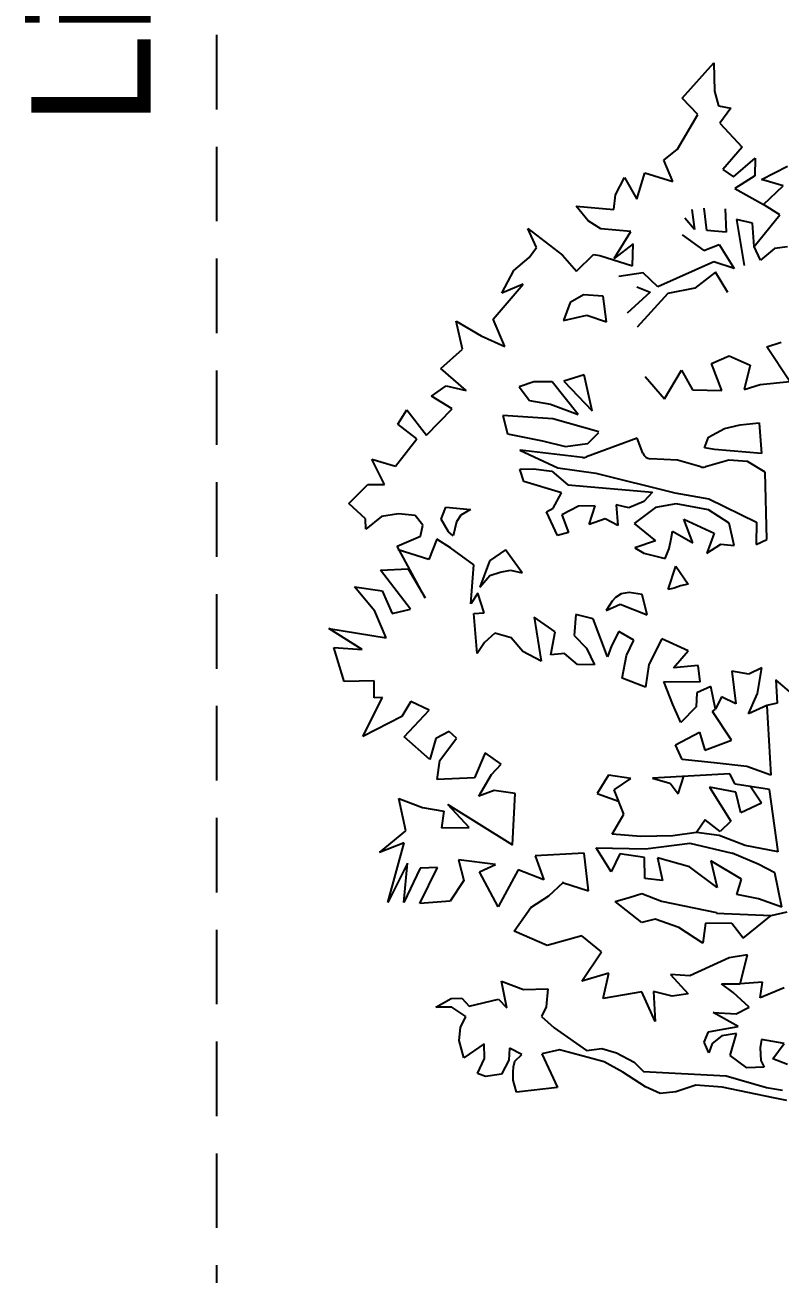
# Model space of a CAD drawing. Header units: millimetres. Extents: x 3.3 to 31.3, y 2.1 to 31.8.
# Drawn here: x 4.748 to 7.279, y 7.157 to 11.348 of the extents above; entities that cross this region are included whole.
import ezdxf

# ---------------------------------------------------------------- set-up
doc = ezdxf.new("R2010")
doc.units = ezdxf.units.MM
doc.linetypes.add('CACHE', pattern=[0.375, 0.25, -0.125])
doc.layers.add('Limites', color=7, linetype='Continuous')
doc.layers.add('Texte', color=7, linetype='Continuous')
doc.styles.get("Standard").update_dxf_attribs({"font": 'arial.ttf'})

# ---------------------------------------------------------------- blocks, each defined once
blk = doc.blocks.new('E13')
at = {"color": 62, "true_color": 0xacc205}
for p, q in [((1.6763, 20.3202), (1.674, 20.2511)), ((1.7534, 20.2347), (1.6763, 20.3202)), ((1.674, 20.2511), (1.6645, 20.2158)), ((1.6645, 20.2158), (1.6348, 20.2097)), ((1.7151, 20.1948), (1.7534, 20.2347)), ((1.7534, 20.2347), (1.7534, 20.2347)), ((1.6348, 20.2097), (1.6613, 20.1735)), ((1.7647, 20.1096), (1.7151, 20.1948)), ((2.1297, 19.9168), (2.0451, 19.8513)), ((2.1083, 19.8702), (2.1297, 19.9168)), ((2.1262, 19.8461), (2.1083, 19.8702)), ((2.1635, 19.8138), (2.1262, 19.8461)), ((2.1934, 19.7584), (2.1635, 19.8138)), ((2.1412, 19.7806), (2.1934, 19.7584)), ((2.2143, 19.6951), (2.1412, 19.7806)), ((2.1854, 19.6291), (2.2143, 19.6951)), ((1.9925, 19.5597), (2.0417, 19.5445)), ((2.0687, 19.4523), (2.1906, 19.4601)), ((2.1906, 19.4601), (2.1796, 19.4154)), ((2.3765, 19.4128), (2.3142, 19.4763)), ((2.4247, 19.4743), (2.3765, 19.4128)), ((2.4467, 19.4396), (2.4247, 19.4743)), ((2.4004, 19.4034), (2.4467, 19.4396)), ((2.1796, 19.4154), (2.0938, 19.3984)), ((2.4521, 19.3369), (2.4004, 19.4034)), ((2.0711, 19.3244), (2.0318, 19.2914)), ((2.0473, 19.272), (2.1393, 19.2991)), ((2.0318, 19.2914), (1.8258, 19.2738)), ((2.068, 19.2345), (2.0473, 19.272)), ((1.7676, 19.2453), (1.818, 19.2357)), ((1.9653, 19.2404), (2.0058, 19.2392)), ((2.0058, 19.2392), (2.047, 19.2182)), ((2.33, 19.2372), (2.2697, 19.2315)), ((2.341, 19.2079), (2.33, 19.2372)), ((1.9105, 19.1924), (1.9409, 19.2082)), ((2.047, 19.2182), (2.0304, 19.1748)), ((2.047, 19.2182), (2.047, 19.2182)), ((2.0572, 19.1679), (2.0844, 19.2256)), ((2.0844, 19.2256), (2.068, 19.2345)), ((2.2697, 19.2315), (2.2933, 19.2172)), ((2.2933, 19.2172), (2.3034, 19.2013)), ((2.3235, 19.177), (2.341, 19.2079)), ((2.3854, 19.1931), (2.4042, 19.2163)), ((2.4042, 19.2163), (2.4451, 19.2208)), ((2.0304, 19.1748), (2.0572, 19.1679)), ((2.3034, 19.2013), (2.3114, 19.1674)), ((2.3114, 19.1674), (2.3235, 19.177)), ((2.3917, 19.1661), (2.3854, 19.1931)), ((2.3186, 19.1376), (2.3513, 19.1586)), ((2.3513, 19.1586), (2.3713, 19.1089)), ((2.4486, 19.1417), (2.3917, 19.1661)), ((2.1431, 19.0771), (2.1845, 19.1327)), ((2.1845, 19.1327), (2.2233, 19.1059)), ((2.1974, 19.0787), (2.1723, 19.0833)), ((2.2225, 19.07), (2.1974, 19.0787)), ((1.8389, 18.9743), (1.851, 19.0237)), ((1.9353, 18.8721), (1.9707, 18.9642)), ((1.9707, 18.9642), (2.0122, 18.9753)), ((1.7382, 18.8864), (1.803, 18.9156)), ((2.0169, 18.9238), (1.9869, 18.8928)), ((1.9869, 18.8928), (1.9668, 18.8527)), ((1.9668, 18.8527), (2.0085, 18.8533)), ((2.5324, 18.6778), (2.4839, 18.7725)), ((2.4368, 18.7268), (2.5324, 18.6778)), ((2.2338, 18.6381), (2.2595, 18.5772)), ((2.2495, 18.5325), (2.2184, 18.5852)), ((2.2595, 18.5772), (2.3512, 18.5731)), ((2.1609, 18.5384), (2.2116, 18.5459)), ((2.1674, 18.4137), (2.1609, 18.5384)), ((2.2116, 18.5459), (2.2495, 18.5325)), ((2.3245, 18.5116), (2.1674, 18.4137)), ((2.2729, 18.4559), (2.3245, 18.5116)), ((1.683, 18.3741), (1.6675, 18.309)), ((2.2476, 18.348), (2.2083, 18.3651)), ((1.8515, 18.2237), (1.9169, 18.2756)), ((2.1626, 18.2029), (2.1226, 18.2609)), ((1.6695, 18.2471), (1.5362, 18.2414)), ((1.7615, 18.2117), (1.8189, 18.2319))]:
    blk.add_line(p, q, dxfattribs=at)
at = {"color": 84, "true_color": 0x2aaf18}
for p, q in [((1.6613, 20.1735), (1.6067, 20.1152)), ((1.6067, 20.1152), (1.6537, 20.0604)), ((1.7976, 20.0835), (1.7647, 20.1096)), ((1.5598, 20.0362), (1.496, 20.0687)), ((1.5751, 20.0881), (1.5756, 20.0445)), ((1.6277, 20.0424), (1.5751, 20.0881)), ((1.6537, 20.0604), (1.6277, 20.0424)), ((1.7757, 20.031), (1.7976, 20.0835)), ((1.5066, 20.0205), (1.5598, 20.0362)), ((1.5756, 20.0445), (1.6244, 20.0142)), ((1.8445, 20.0523), (1.7757, 20.031)), ((1.8642, 19.9883), (1.8445, 20.0523)), ((1.8939, 20.0409), (1.8642, 19.9883)), ((1.9162, 19.9986), (1.8939, 20.0409)), ((1.5551, 19.9751), (1.5066, 20.0205)), ((1.6244, 20.0142), (1.5551, 19.9751)), ((1.9202, 19.9631), (1.9162, 19.9986)), ((1.5153, 19.9497), (1.5551, 19.9751)), ((2.0118, 19.9713), (1.9202, 19.9631)), ((1.9825, 19.9348), (2.0118, 19.9713)), ((1.5776, 19.8729), (1.5153, 19.9497)), ((1.8782, 19.9095), (1.9515, 19.9153)), ((1.9194, 19.843), (1.8782, 19.9095)), ((1.9515, 19.9153), (1.9825, 19.9348)), ((1.8729, 19.8788), (1.9194, 19.843)), ((1.8745, 19.8256), (1.8729, 19.8788)), ((1.4961, 19.8716), (1.5279, 19.8673)), ((1.5279, 19.8673), (1.5618, 19.839)), ((1.9541, 19.8506), (1.8745, 19.8256)), ((1.9695, 19.8532), (1.9541, 19.8506)), ((2.011, 19.8122), (1.9695, 19.8532)), ((1.9695, 19.8532), (1.9695, 19.8532)), ((2.0451, 19.8513), (2.011, 19.8122)), ((2.0451, 19.8513), (2.0451, 19.8513)), ((1.9457, 19.7517), (1.9941, 19.7547)), ((1.9941, 19.7547), (2.026, 19.736)), ((1.9379, 19.6889), (1.9457, 19.7517)), ((2.026, 19.736), (2.0424, 19.6923)), ((1.9857, 19.705), (1.9379, 19.6889)), ((2.0424, 19.6923), (1.9857, 19.705)), ((2.3048, 19.6901), (2.2434, 19.655)), ((2.2893, 19.6222), (2.3048, 19.6901)), ((1.5467, 19.6279), (1.5115, 19.639)), ((2.2434, 19.655), (2.1854, 19.6291)), ((1.4909, 19.5431), (1.5467, 19.6279)), ((1.6387, 19.6057), (1.5877, 19.5831)), ((1.6819, 19.5872), (1.6387, 19.6057)), ((2.3415, 19.5747), (2.2893, 19.6222)), ((1.5877, 19.5831), (1.6021, 19.524)), ((1.6561, 19.5218), (1.6819, 19.5872)), ((1.7546, 19.5711), (1.7282, 19.523)), ((1.7966, 19.5008), (1.7546, 19.5711)), ((2.2797, 19.5214), (2.3415, 19.5747)), ((1.5632, 19.5357), (1.4909, 19.5431)), ((1.8436, 19.5559), (1.7966, 19.5008)), ((1.9725, 19.4721), (1.9925, 19.5597)), ((2.0417, 19.5445), (1.9725, 19.4721)), ((2.007, 19.4627), (2.0707, 19.5423)), ((2.0707, 19.5423), (2.1154, 19.5427)), ((2.1154, 19.5427), (2.1505, 19.5305)), ((1.6021, 19.524), (1.5632, 19.5357)), ((1.7282, 19.523), (1.6561, 19.5218)), ((2.1505, 19.5305), (2.1252, 19.4973)), ((2.3288, 19.5329), (2.2797, 19.5214)), ((2.3647, 19.5074), (2.3288, 19.5329)), ((2.0741, 19.4879), (2.007, 19.4627)), ((2.1252, 19.4973), (2.0741, 19.4879)), ((2.3142, 19.4763), (2.3647, 19.5074)), ((1.9564, 19.4203), (2.0687, 19.4523)), ((1.9845, 19.3916), (1.9563, 19.4192)), ((1.849, 19.3683), (1.8632, 19.4055)), ((1.8632, 19.4055), (1.9867, 19.3595)), ((2.0378, 19.3846), (1.9845, 19.3924)), ((1.9845, 19.3924), (1.9845, 19.3916)), ((2.0938, 19.3984), (2.0378, 19.3846)), ((1.9963, 19.3584), (2.1482, 19.3761)), ((2.149, 19.3761), (2.0566, 19.3331)), ((2.1482, 19.3761), (2.149, 19.3761)), ((2.0566, 19.3331), (1.9639, 19.3201)), ((2.1162, 19.3304), (2.0711, 19.3244)), ((2.1492, 19.3298), (2.1162, 19.3304)), ((2.1393, 19.2991), (2.1492, 19.3298)), ((2.5103, 19.3541), (2.4521, 19.3369)), ((2.479, 19.2921), (2.5103, 19.3541)), ((2.5199, 19.2919), (2.479, 19.2921)), ((2.5664, 19.2456), (2.5199, 19.2919)), ((2.5256, 19.2081), (2.5664, 19.2456)), ((2.4451, 19.2208), (2.4863, 19.2138)), ((2.4863, 19.2138), (2.5249, 19.1835)), ((2.5249, 19.1835), (2.5256, 19.2081)), ((1.5717, 19.2004), (1.5724, 19.1462)), ((1.5724, 19.1462), (1.5467, 19.1577)), ((2.2613, 19.0965), (2.3186, 19.1376)), ((2.3186, 19.1376), (2.3186, 19.1376)), ((2.3713, 19.1089), (2.446, 19.1325)), ((2.3802, 19.0162), (2.4486, 19.1417)), ((2.1723, 19.0833), (2.1431, 19.0771)), ((2.2233, 19.1059), (2.2232, 19.1051)), ((2.2232, 19.1051), (2.2468, 19.0416)), ((2.2684, 19.0012), (2.2613, 19.0965)), ((2.4216, 19.0869), (2.3802, 19.0162)), ((2.416, 18.988), (2.4887, 19.0829)), ((2.4887, 19.0829), (2.4216, 19.0869)), ((2.4887, 19.0829), (2.4887, 19.0829)), ((2.2468, 19.0416), (2.2225, 19.07)), ((1.7571, 19.0449), (1.7726, 19.0392)), ((1.7726, 19.0392), (1.7875, 19.0361)), ((1.851, 19.0237), (1.8828, 19.0288)), ((1.8828, 19.0288), (1.9023, 19.0254)), ((1.9023, 19.0254), (1.916, 19.0168)), ((2.2363, 18.979), (2.2514, 19.0272)), ((2.2514, 19.0272), (2.2684, 19.0012)), ((2.4849, 19.0328), (2.4607, 18.9778)), ((2.5528, 19.0428), (2.4849, 19.0328)), ((2.5028, 18.9833), (2.5528, 19.0428)), ((1.9042, 19.0007), (1.8389, 18.9743)), ((1.939, 18.9847), (1.9042, 19.0007)), ((1.916, 19.0168), (1.9237, 19.0076)), ((1.9237, 19.0076), (1.939, 18.9847)), ((2.063, 18.9325), (2.114, 18.9684)), ((2.114, 18.9684), (2.0974, 18.8616)), ((2.2617, 18.9779), (2.2363, 18.979)), ((2.2534, 18.88), (2.2617, 18.9779)), ((2.4607, 18.9778), (2.416, 18.988)), ((2.475, 18.918), (2.5028, 18.9833)), ((2.0739, 18.8767), (2.063, 18.9325)), ((2.6151, 18.9414), (2.475, 18.918)), ((2.5335, 18.89), (2.6151, 18.9414)), ((2.1417, 18.8848), (2.17, 18.9186)), ((2.17, 18.9186), (2.2098, 18.9299)), ((2.2098, 18.9299), (2.2354, 18.9071)), ((2.2354, 18.9071), (2.2534, 18.88)), ((2.0974, 18.8616), (2.1417, 18.8848)), ((2.2534, 18.88), (2.2534, 18.88)), ((2.6032, 18.8949), (2.5335, 18.89)), ((2.5779, 18.8116), (2.6032, 18.8949)), ((1.5588, 18.8452), (1.5909, 18.8295)), ((1.5692, 18.7827), (1.5588, 18.8452)), ((1.4846, 18.7816), (1.5251, 18.8155)), ((1.5251, 18.8155), (1.5219, 18.7589)), ((1.5251, 18.8155), (1.5251, 18.8155)), ((2.5047, 18.7717), (2.5041, 18.8134)), ((2.5041, 18.8134), (2.5779, 18.8116)), ((1.5911, 18.7328), (1.5692, 18.7827)), ((1.5219, 18.7589), (1.5469, 18.7532)), ((1.5469, 18.7532), (1.5911, 18.7328)), ((2.3706, 18.7422), (2.415, 18.7626)), ((2.415, 18.7626), (2.4368, 18.7268)), ((2.415, 18.7626), (2.415, 18.7626)), ((2.4839, 18.7725), (2.5047, 18.7717)), ((2.4311, 18.6769), (2.3706, 18.7422)), ((1.7109, 18.6884), (1.698, 18.644)), ((1.7691, 18.6575), (1.7109, 18.6884)), ((2.3039, 18.6734), (2.3212, 18.6902)), ((2.3212, 18.6902), (2.3539, 18.6725)), ((2.3212, 18.6902), (2.3212, 18.6902)), ((1.698, 18.644), (1.6325, 18.6687)), ((1.7531, 18.6216), (1.7691, 18.6575)), ((2.3441, 18.6191), (2.3039, 18.6734)), ((2.3539, 18.6725), (2.369, 18.6218)), ((2.369, 18.6218), (2.4311, 18.6769)), ((2.1949, 18.6105), (2.2338, 18.6381)), ((2.2184, 18.5852), (2.1949, 18.6105)), ((2.3512, 18.5731), (2.3441, 18.6191)), ((1.7627, 18.5375), (1.749, 18.5813)), ((1.8255, 18.5763), (1.7836, 18.5635)), ((1.8784, 18.5752), (1.9329, 18.5832)), ((1.9188, 18.5475), (1.8784, 18.5752)), ((1.9329, 18.5832), (1.9609, 18.5386)), ((1.5601, 18.5151), (1.5871, 18.5566)), ((1.6105, 18.4915), (1.622, 18.5418)), ((1.622, 18.5418), (1.6862, 18.5539)), ((1.6862, 18.5539), (1.6344, 18.4715)), ((1.7828, 18.5636), (1.7627, 18.5375)), ((1.8954, 18.4886), (1.9188, 18.5475)), ((1.9609, 18.5386), (1.9083, 18.5199)), ((1.5601, 18.5151), (1.6105, 18.4915)), ((2.3245, 18.5116), (2.3245, 18.5116)), ((2.3865, 18.5041), (2.3347, 18.4956)), ((2.4442, 18.5262), (2.3865, 18.5041)), ((2.4269, 18.448), (2.4442, 18.5262)), ((1.6609, 18.4459), (1.6972, 18.4743)), ((1.6972, 18.4743), (1.7186, 18.4434)), ((1.9238, 18.4391), (1.8954, 18.4886)), ((2.3347, 18.4956), (2.3402, 18.4546)), ((1.6344, 18.4715), (1.6609, 18.4459)), ((2.3402, 18.4546), (2.2729, 18.4559)), ((2.4918, 18.3945), (2.4269, 18.448)), ((2.4711, 18.2729), (2.4311, 18.4181)), ((2.4311, 18.4181), (2.4918, 18.3945)), ((1.735, 18.3596), (1.8133, 18.382)), ((1.8133, 18.382), (1.8014, 18.3261)), ((1.8446, 18.3314), (1.8455, 18.3825)), ((1.8455, 18.3825), (1.905, 18.3913)), ((1.905, 18.3913), (1.9263, 18.3479)), ((1.9263, 18.3479), (1.9629, 18.4058)), ((1.9814, 18.3009), (1.9923, 18.393)), ((1.9923, 18.393), (2.1114, 18.3868)), ((2.1114, 18.3868), (2.0907, 18.3278)), ((1.6084, 18.3295), (1.683, 18.3741)), ((1.6675, 18.309), (1.735, 18.3596)), ((2.0907, 18.3278), (2.1532, 18.3522)), ((2.1532, 18.3522), (2.2023, 18.2624)), ((2.2083, 18.3651), (2.2991, 18.3771)), ((2.2991, 18.3771), (2.2857, 18.3261)), ((2.3933, 18.2705), (2.3499, 18.358)), ((2.3499, 18.358), (2.3923, 18.3567)), ((2.3923, 18.3567), (2.4325, 18.2732)), ((2.4235, 18.3686), (2.4711, 18.2729)), ((2.4325, 18.2732), (2.4235, 18.3686)), ((1.6199, 18.2926), (1.6084, 18.3295)), ((1.8014, 18.3261), (1.8446, 18.3314)), ((2.0447, 18.3218), (1.9814, 18.3009)), ((2.0437, 18.3219), (2.0447, 18.3218)), ((2.0782, 18.2889), (2.0437, 18.3219)), ((2.2023, 18.2624), (2.2476, 18.348)), ((2.2857, 18.3261), (2.319, 18.2762)), ((1.5668, 18.2815), (1.6199, 18.2926)), ((1.8513, 18.2949), (1.8033, 18.2759)), ((1.8798, 18.286), (1.8513, 18.2949)), ((1.5103, 18.2612), (1.5668, 18.2815)), ((1.8033, 18.2759), (1.6696, 18.2482)), ((1.9169, 18.2756), (1.8798, 18.286)), ((2.1226, 18.2609), (2.0782, 18.2889)), ((2.319, 18.2762), (2.3933, 18.2705)), ((1.5362, 18.2414), (1.497, 18.25)), ((1.6042, 18.1858), (1.5362, 18.2414)), ((1.6696, 18.2482), (1.6695, 18.2471)), ((1.8189, 18.2319), (1.8515, 18.2237)), ((1.6042, 18.1858), (1.6324, 18.2215)), ((1.6324, 18.2215), (1.696, 18.2224)), ((1.696, 18.2224), (1.7026, 18.1737)), ((1.7026, 18.1737), (1.7615, 18.2117)), ((2.0822, 18.1682), (2.1626, 18.2029)), ((1.9503, 18.1528), (1.9977, 18.1917)), ((1.9977, 18.1917), (2.0822, 18.1682)), ((1.5935, 18.1449), (1.6384, 18.1377)), ((1.6116, 18.0742), (1.5935, 18.1449)), ((1.6384, 18.1377), (1.7344, 18.0943)), ((1.9979, 18.0807), (1.9503, 18.1528)), ((1.557, 18.0784), (1.6116, 18.0742)), ((1.5627, 18.0401), (1.557, 18.0784)), ((1.7344, 18.0943), (1.782, 18.0972)), ((1.782, 18.0972), (1.7387, 18.0504)), ((1.9319, 18.1001), (1.9979, 18.0807)), ((1.9462, 18.0384), (1.9319, 18.1001)), ((2.1941, 18.0808), (2.1403, 18.0603)), ((2.1805, 18.0156), (2.1941, 18.0808)), ((1.5048, 18.0645), (1.5627, 18.0401)), ((1.5894, 18.0172), (1.629, 18.0532)), ((1.6571, 18.0745), (1.6116, 18.0742)), ((1.629, 18.0532), (1.6571, 18.0745)), ((1.7387, 18.0504), (1.778, 18.0445)), ((1.778, 18.0445), (1.8235, 18.0561)), ((1.8235, 18.0561), (1.8187, 17.9826)), ((1.8187, 17.9826), (1.8519, 18.055)), ((1.8519, 18.055), (1.9462, 18.0384)), ((2.1403, 18.0603), (2.0806, 18.0622)), ((2.0806, 18.0622), (2.0851, 18.0182)), ((1.6212, 18.0015), (1.5894, 18.0172)), ((2.0851, 18.0182), (2.0966, 17.9946)), ((2.201, 18.0367), (2.1805, 18.0156)), ((2.2728, 18.0199), (2.201, 18.0367)), ((2.2903, 18.0394), (2.2728, 18.0199)), ((2.2812, 17.9946), (2.3152, 18.0177)), ((2.3168, 18.0384), (2.2903, 18.0394)), ((2.3152, 18.0177), (2.3541, 18.0174)), ((2.3541, 18.0174), (2.3168, 18.0384)), ((1.617, 17.9707), (1.6775, 18.0048)), ((1.6775, 18.0048), (1.6212, 18.0015)), ((2.0966, 17.9946), (2.0658, 17.9675)), ((2.2935, 17.9682), (2.2812, 17.9946)), ((1.6674, 17.9611), (1.617, 17.9707)), ((1.689, 17.9576), (1.6674, 17.9611)), ((1.6993, 17.9322), (1.689, 17.9576)), ((2.2968, 17.9365), (2.2935, 17.9682)), ((1.5047, 17.9289), (1.5596, 17.9391)), ((1.5324, 17.8919), (1.5047, 17.9289)), ((1.5596, 17.9391), (1.5629, 17.9188)), ((1.6205, 17.9534), (1.6561, 17.9477)), ((1.6362, 17.8999), (1.6205, 17.9534)), ((1.6561, 17.9477), (1.6801, 17.9288)), ((1.6801, 17.9288), (1.6878, 17.9065)), ((1.6878, 17.9065), (1.6993, 17.9322)), ((2.2354, 17.892), (2.2363, 17.9279)), ((2.2363, 17.9279), (2.2859, 17.8938)), ((2.2859, 17.8938), (2.2968, 17.9365)), ((1.5629, 17.9188), (1.5614, 17.8878)), ((1.5952, 17.87), (1.6362, 17.8999)), ((2.0522, 17.9136), (2.0953, 17.9038)), ((2.0953, 17.9038), (2.0576, 17.8214)), ((2.1444, 17.9019), (2.1741, 17.9175)), ((2.161, 17.8855), (2.1444, 17.9019)), ((2.1741, 17.9175), (2.1764, 17.8881)), ((1.4961, 17.8776), (1.5324, 17.8919)), ((1.5614, 17.8878), (1.5536, 17.8713)), ((1.5536, 17.8713), (1.5952, 17.87)), ((2.1649, 17.8719), (2.161, 17.8855)), ((2.1658, 17.8594), (2.1649, 17.8719)), ((2.1764, 17.8881), (2.1939, 17.8545)), ((2.2527, 17.8557), (2.2354, 17.892)), ((2.1572, 17.81), (2.1651, 17.8397)), ((2.1651, 17.8397), (2.1658, 17.8594)), ((2.1939, 17.8545), (2.2332, 17.8486)), ((2.2332, 17.8486), (2.2527, 17.8557)), ((2.0576, 17.8214), (2.1572, 17.81))]:
    blk.add_line(p, q, dxfattribs=at)
at = {"color": 47, "true_color": 0x8d6a35}
for p, q in [((1.582, 19.9295), (1.6206, 19.9387)), ((1.6206, 19.9387), (1.6017, 19.8264)), ((1.5776, 19.8729), (1.582, 19.9295)), ((1.6458, 19.9075), (1.6927, 19.9115)), ((1.6633, 19.8778), (1.6266, 19.8189)), ((1.7003, 19.8625), (1.6633, 19.8778)), ((1.5618, 19.839), (1.5776, 19.8729)), ((1.6266, 19.8189), (1.6763, 19.8351)), ((1.6421, 19.7608), (1.6716, 19.8097)), ((1.6716, 19.8097), (1.7225, 19.7706)), ((1.7225, 19.7706), (1.7878, 19.7581)), ((1.5655, 19.4416), (1.5598, 19.3681)), ((1.5656, 19.4426), (1.5655, 19.4416)), ((1.6118, 19.438), (1.5656, 19.4426)), ((1.65, 19.4286), (1.6118, 19.438)), ((1.5507, 19.3225), (1.5935, 19.3485)), ((1.5935, 19.3485), (1.6393, 19.3517)), ((1.6393, 19.3517), (1.6966, 19.3353)), ((1.708, 19.3353), (1.7643, 19.3516)), ((1.5467, 19.1577), (1.5507, 19.3225)), ((1.5468, 18.7522), (1.5369, 18.5832)), ((1.5369, 18.5832), (1.5953, 18.6044)), ((1.5953, 18.6044), (1.6748, 18.6135)), ((1.6748, 18.6135), (1.7531, 18.6216)), ((1.6243, 18.5613), (1.6368, 18.5869)), ((1.5188, 18.3962), (1.5399, 18.548)), ((1.5399, 18.548), (1.6243, 18.5613)), ((1.6631, 18.4363), (1.7186, 18.4434)), ((1.7186, 18.4434), (1.7757, 18.4353)), ((1.5995, 18.4116), (1.6631, 18.4363)), ((1.7345, 18.4176), (1.6314, 18.3932)), ((1.8426, 18.4036), (1.7345, 18.4176)), ((1.5188, 18.3962), (1.5995, 18.4116)), ((1.5677, 18.3667), (1.6314, 18.3932)), ((1.5271, 18.3452), (1.5677, 18.3667)), ((1.5103, 18.2612), (1.5271, 18.3452)), ((1.9133, 17.9063), (1.8699, 17.8831)), ((1.9493, 17.9168), (1.9133, 17.9063)), ((1.8699, 17.8831), (1.8473, 17.861)), ((1.8983, 17.859), (1.9438, 17.884)), ((1.6456, 17.8499), (1.5479, 17.8214)), ((1.8473, 17.861), (1.6456, 17.8499)), ((1.8426, 17.8235), (1.8983, 17.859)), ((1.5479, 17.8214), (1.5084, 17.815)), ((1.5308, 17.7962), (1.656, 17.8226)), ((1.656, 17.8226), (1.7197, 17.8272)), ((1.7197, 17.8272), (1.7688, 17.8113)), ((1.7688, 17.8113), (1.8072, 17.8072)), ((1.8072, 17.8072), (1.8426, 17.8235)), ((1.4979, 17.7903), (1.5308, 17.7962))]:
    blk.add_line(p, q, dxfattribs=at)
at = {"color": 45, "true_color": 0xba8d4a}
for p, q in [((1.6482, 19.9642), (1.6458, 19.9075)), ((1.6927, 19.9115), (1.6995, 19.9659)), ((1.7296, 19.9626), (1.7231, 19.9138)), ((1.7231, 19.9138), (1.7469, 19.9415)), ((1.7533, 19.9012), (1.7003, 19.8625)), ((1.6763, 19.8351), (1.8129, 19.7743)), ((1.8129, 19.7743), (1.8486, 19.8086)), ((1.8486, 19.8086), (1.9077, 19.7992)), ((1.7878, 19.7581), (1.863, 19.6757)), ((1.8641, 19.7741), (1.8309, 19.7615)), ((1.8309, 19.7615), (1.8876, 19.7098)), ((1.689, 19.4075), (1.65, 19.4286)), ((1.6984, 19.3813), (1.689, 19.4075)), ((1.5598, 19.3681), (1.6745, 19.3775)), ((1.6745, 19.3775), (1.6984, 19.3813)), ((1.7643, 19.3516), (1.8309, 19.3551)), ((1.6368, 18.5869), (1.8255, 18.5763)), ((1.7757, 18.4353), (1.8543, 18.4338)), ((1.8543, 18.4338), (1.9238, 18.4391)), ((1.9629, 18.4058), (1.8426, 18.4036)), ((2.0658, 17.9675), (1.9869, 17.9121)), ((1.9438, 17.884), (2.0038, 17.9002)), ((1.9869, 17.9121), (1.9493, 17.9168)), ((2.0038, 17.9002), (2.0522, 17.9136))]:
    blk.add_line(p, q, dxfattribs=at)
at = {"color": 97, "true_color": 0x25742c}
for p, q in [((1.9639, 19.3201), (1.7715, 19.2715)), ((1.7715, 19.2715), (1.6881, 19.257)), ((1.8258, 19.2738), (1.8467, 19.2506)), ((1.6881, 19.257), (1.5717, 19.2004)), ((1.6887, 19.2302), (1.7676, 19.2453)), ((1.818, 19.2357), (1.87, 19.1974)), ((1.8467, 19.2506), (1.8835, 19.2353)), ((1.8835, 19.2353), (1.9143, 19.2424)), ((1.9143, 19.2424), (1.9105, 19.1924)), ((1.9143, 19.2424), (1.9143, 19.2424)), ((1.9797, 19.1947), (1.9653, 19.2404)), ((1.6389, 19.198), (1.6887, 19.2302)), ((1.7495, 19.2077), (1.6749, 19.1736)), ((1.7272, 19.1496), (1.7495, 19.2077)), ((1.9409, 19.2082), (1.9797, 19.1947)), ((1.6263, 19.1432), (1.6389, 19.198)), ((1.7767, 19.178), (1.7272, 19.1496)), ((1.78, 19.1599), (1.7767, 19.178)), ((1.87, 19.1974), (1.8186, 19.155)), ((1.6587, 19.1464), (1.6263, 19.1432)), ((1.6931, 19.1248), (1.6587, 19.1464)), ((1.6749, 19.1736), (1.6931, 19.1248)), ((1.7849, 19.1357), (1.78, 19.1599)), ((1.8186, 19.155), (1.8684, 19.1379)), ((1.7944, 19.1114), (1.7849, 19.1357)), ((1.8466, 19.1245), (1.7944, 19.1114)), ((1.8684, 19.1379), (1.8466, 19.1245)), ((1.7684, 19.0933), (1.7385, 19.0493)), ((1.7875, 19.0361), (1.7684, 19.0933)), ((1.7385, 19.0493), (1.7571, 19.0449)), ((2.0122, 18.9753), (2.0169, 18.9238)), ((1.8709, 18.9123), (1.9078, 18.9341)), ((1.9078, 18.9341), (1.9259, 18.8986)), ((1.803, 18.9156), (1.8342, 18.8533)), ((1.8889, 18.8749), (1.8709, 18.9123)), ((1.774, 18.8447), (1.7382, 18.8864)), ((1.8999, 18.8199), (1.8889, 18.8749)), ((1.9259, 18.8986), (1.9353, 18.8721)), ((2.0085, 18.8533), (2.0401, 18.8804)), ((2.0401, 18.8804), (2.0739, 18.8767)), ((1.7097, 18.8109), (1.7138, 18.8504)), ((1.7138, 18.8504), (1.774, 18.8447)), ((1.8342, 18.8533), (1.8424, 18.7978)), ((1.5909, 18.8295), (1.6321, 18.8366)), ((1.6321, 18.8366), (1.6222, 18.757)), ((1.798, 18.8117), (1.7097, 18.8109)), ((1.7756, 18.7555), (1.798, 18.8117)), ((1.8424, 18.7978), (1.8999, 18.8199)), ((1.8999, 18.8199), (1.8999, 18.8199)), ((1.6716, 18.7445), (1.6834, 18.7996)), ((1.6834, 18.7996), (1.7171, 18.7838)), ((1.7171, 18.7838), (1.7194, 18.7503)), ((1.6222, 18.757), (1.6576, 18.774)), ((1.6576, 18.774), (1.6716, 18.7445)), ((1.7194, 18.7503), (1.7562, 18.7115)), ((1.7562, 18.7115), (1.7756, 18.7555)), ((1.6325, 18.6687), (1.6795, 18.7382)), ((1.6795, 18.7382), (1.6716, 18.7445))]:
    blk.add_line(p, q, dxfattribs=at)
at = {"color": 45, "true_color": 0xba8d4a, "extrusion": (0, 0, -1)}
blk.add_ellipse((1.8298, 19.3756), major_axis=(0.0162, 0.0126), ratio=1, start_param=1.02547, end_param=2.179672, dxfattribs=at)
at = {"color": 84, "true_color": 0x2aaf18, "extrusion": (0, 0, -1)}
blk.add_ellipse((1.9939, 19.3788), major_axis=(0.0162, 0.0126), ratio=1, start_param=2.11551, end_param=2.588137, dxfattribs=at)
at = {"color": 47, "true_color": 0x8d6a35, "extrusion": (0, 0, -1)}
blk.add_ellipse((1.7023, 19.355), major_axis=(0.0162, 0.0126), ratio=1, start_param=1.94944, end_param=2.511256, dxfattribs=at)

msp = doc.modelspace()

# ---------------------------------------------------------------- linework, layer by layer
at = {"layer": 'Limites', "linetype": 'CACHE'}
msp.add_line((5.3896, 13.9398), (5.3896, 4.7579), dxfattribs=at)

# ---------------------------------------------------------------- block references
at = {"color": 45, "true_color": 0xba8d4a, "xscale": -1.37477329816057, "yscale": 1.37477329816057, "zscale": 1.37477329816057}
msp.add_blockref('E13', (9.3617, -16.715), dxfattribs=at)

# ---------------------------------------------------------------- texts
at = {"layer": 'Texte', "insert": (5.1747, 11.008), "char_height": 0.4, "attachment_point": 7, "rotation": 90}
msp.add_mtext_dynamic_manual_height_columns('Limite de lot', width=458.238593, gutter_width=12.5, heights=[0.6337], dxfattribs=at)

doc.saveas('drawing.dxf')
